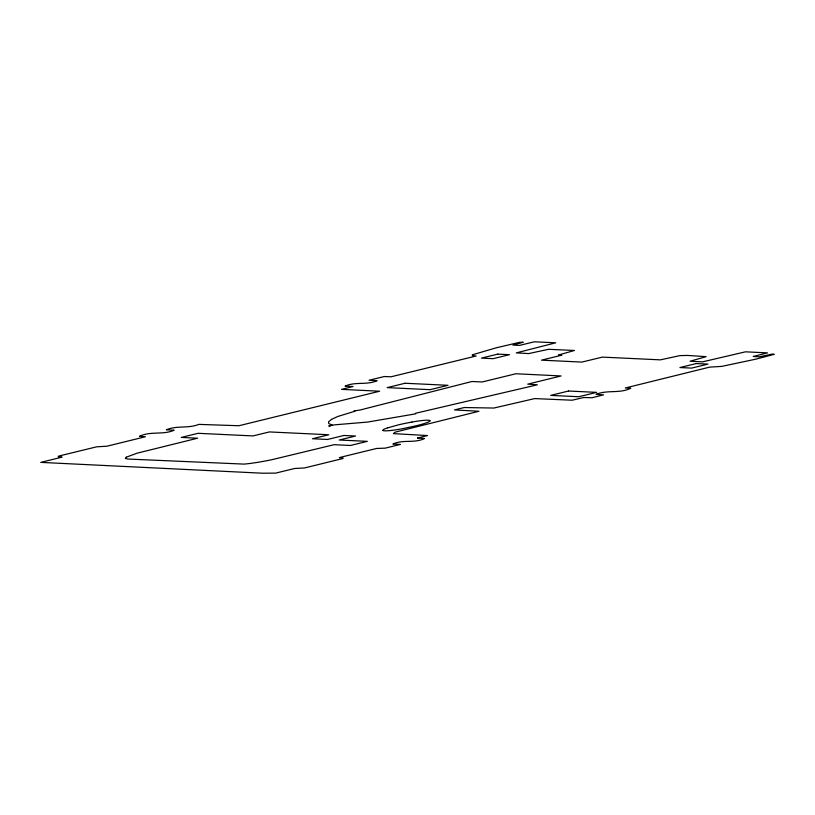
<?xml version="1.0" encoding="UTF-8"?>
<svg xmlns="http://www.w3.org/2000/svg" width="815" height="815" viewBox="0 0 815 815"><rect width="100%" height="100%" fill="white"/><g stroke="black" fill="none" stroke-linecap="round" stroke-linejoin="round"><path stroke-width="1.22" d="M387.716 427.834L398.545 424.829A23.869 2.374 -11.5 0 1 411.891 422.089M429.994 420.774A24.063 2.394 -11.5 0 1 423.81 423.678A23.869 2.374 -11.5 0 1 416.567 425.685L403.303 428.568A24.104 2.394 -11.5 0 1 395.031 429.953A23.88 2.374 -11.5 0 1 388.276 430.728A24.104 2.394 -11.5 0 1 383.009 430.483M411.758 422.078A24.063 2.394 -11.5 0 1 419.735 420.835A23.869 2.374 -11.5 0 1 429.953 420.795M387.665 427.824A24.104 2.394 -11.5 0 0 383.784 429.413A23.88 2.374 -11.5 0 0 383.07 430.483M417.565 437.991L424.483 438.531C414.356 443.584 403.099 439.204 392.901 444.043L400.46 444.399L385.24 448.148L376.612 448.464L342.697 456.746L339.356 457.633L342.83 457.836L343.125 458.478L304.545 467.942L294.633 468.493L275.653 473.128L262.593 473.209L40.75 462.38L62.083 457.123L58.548 456.93L58.252 456.288L59.638 455.85L96.72 446.814L106.928 446.213L145.416 436.748L139.467 436.341C150.683 430.819 162.888 435.241 174.145 430.208L166.352 429.78C176.926 425.298 188.255 428.71 198.88 424.381L238.938 425.736L379.658 391.22L341.516 389.366L353.058 386.524L345.061 386.116C355.472 381.41 366.73 385.373 377.151 380.666L369.022 380.259L384.313 376.53L391.088 376.785L476.123 356.012L472.537 355.625L472.231 354.861L496.101 347.842L519.685 342.3L523.24 342.259L512.992 345.091L519.573 345.397L534.345 341.791L555.769 342.809L516.303 352.885L528.64 353.588L548.597 349.299L574.483 350.47L558.509 355.004L561.851 355.167L541.476 360.149L581.89 362.084L602.377 357.113L660.394 359.853L679.965 355.605L687.452 355.432L706.147 356.654L690.061 361.228L702.55 361.85L745.511 351.825L767.526 352.875L753.254 356.45L754.15 356.552L759.509 356.807L772.121 354.087L774.25 354.321L755.984 359.13L721.754 366.383L709.722 367.117L625.299 387.981L630.749 388.246C619.563 393.879 607.358 389.56 596.081 394.379L603.538 394.857L592.057 397.751L583.744 397.496L572.171 400.216L534.691 398.586L493.88 408.04L464.214 407.541L454.485 409.925L478.965 411.259L395.02 432.195L393.411 433.631L427.539 435.556L417.565 437.991M126.274 457.195L125.367 458.458L127.874 459.039L244.042 464.102A34.638 3.443 -11.5 0 0 272.067 459.65L334.089 444.695L350.481 445.469L367.341 441.353L339.223 440.019L355.585 436.025L343.91 435.465L327.559 439.458L312.44 438.745L328.791 434.752L269.368 431.93L253.007 435.923L198.096 433.305L181.236 437.431L197.627 438.205L137.052 453.201L126.274 457.195M331.542 419.368L328.557 421.793L328.751 423.606L332.377 425.084L328.771 426.082L334.282 424.87L367.606 422.068L415.599 413.857L415.436 413.297L537.391 384.802L527.723 384.14L561.077 375.949L515.864 373.759L482.185 381.97L471.926 381.502L360.036 410.027L354.067 410.913L354.943 411.229L337.858 416.465L331.542 419.368M497.802 354.118L481.451 358.111L493.116 358.671L509.467 354.678L497.802 354.118M405.045 383.254L387.156 387.624L430.137 389.672L448.016 385.301L405.045 383.254M568.534 391.027L550.645 395.397L578.772 396.732L596.651 392.361L568.534 391.027M696.285 363.551L679.934 367.545L691.599 368.105L707.95 364.111L696.285 363.551"/></g></svg>
